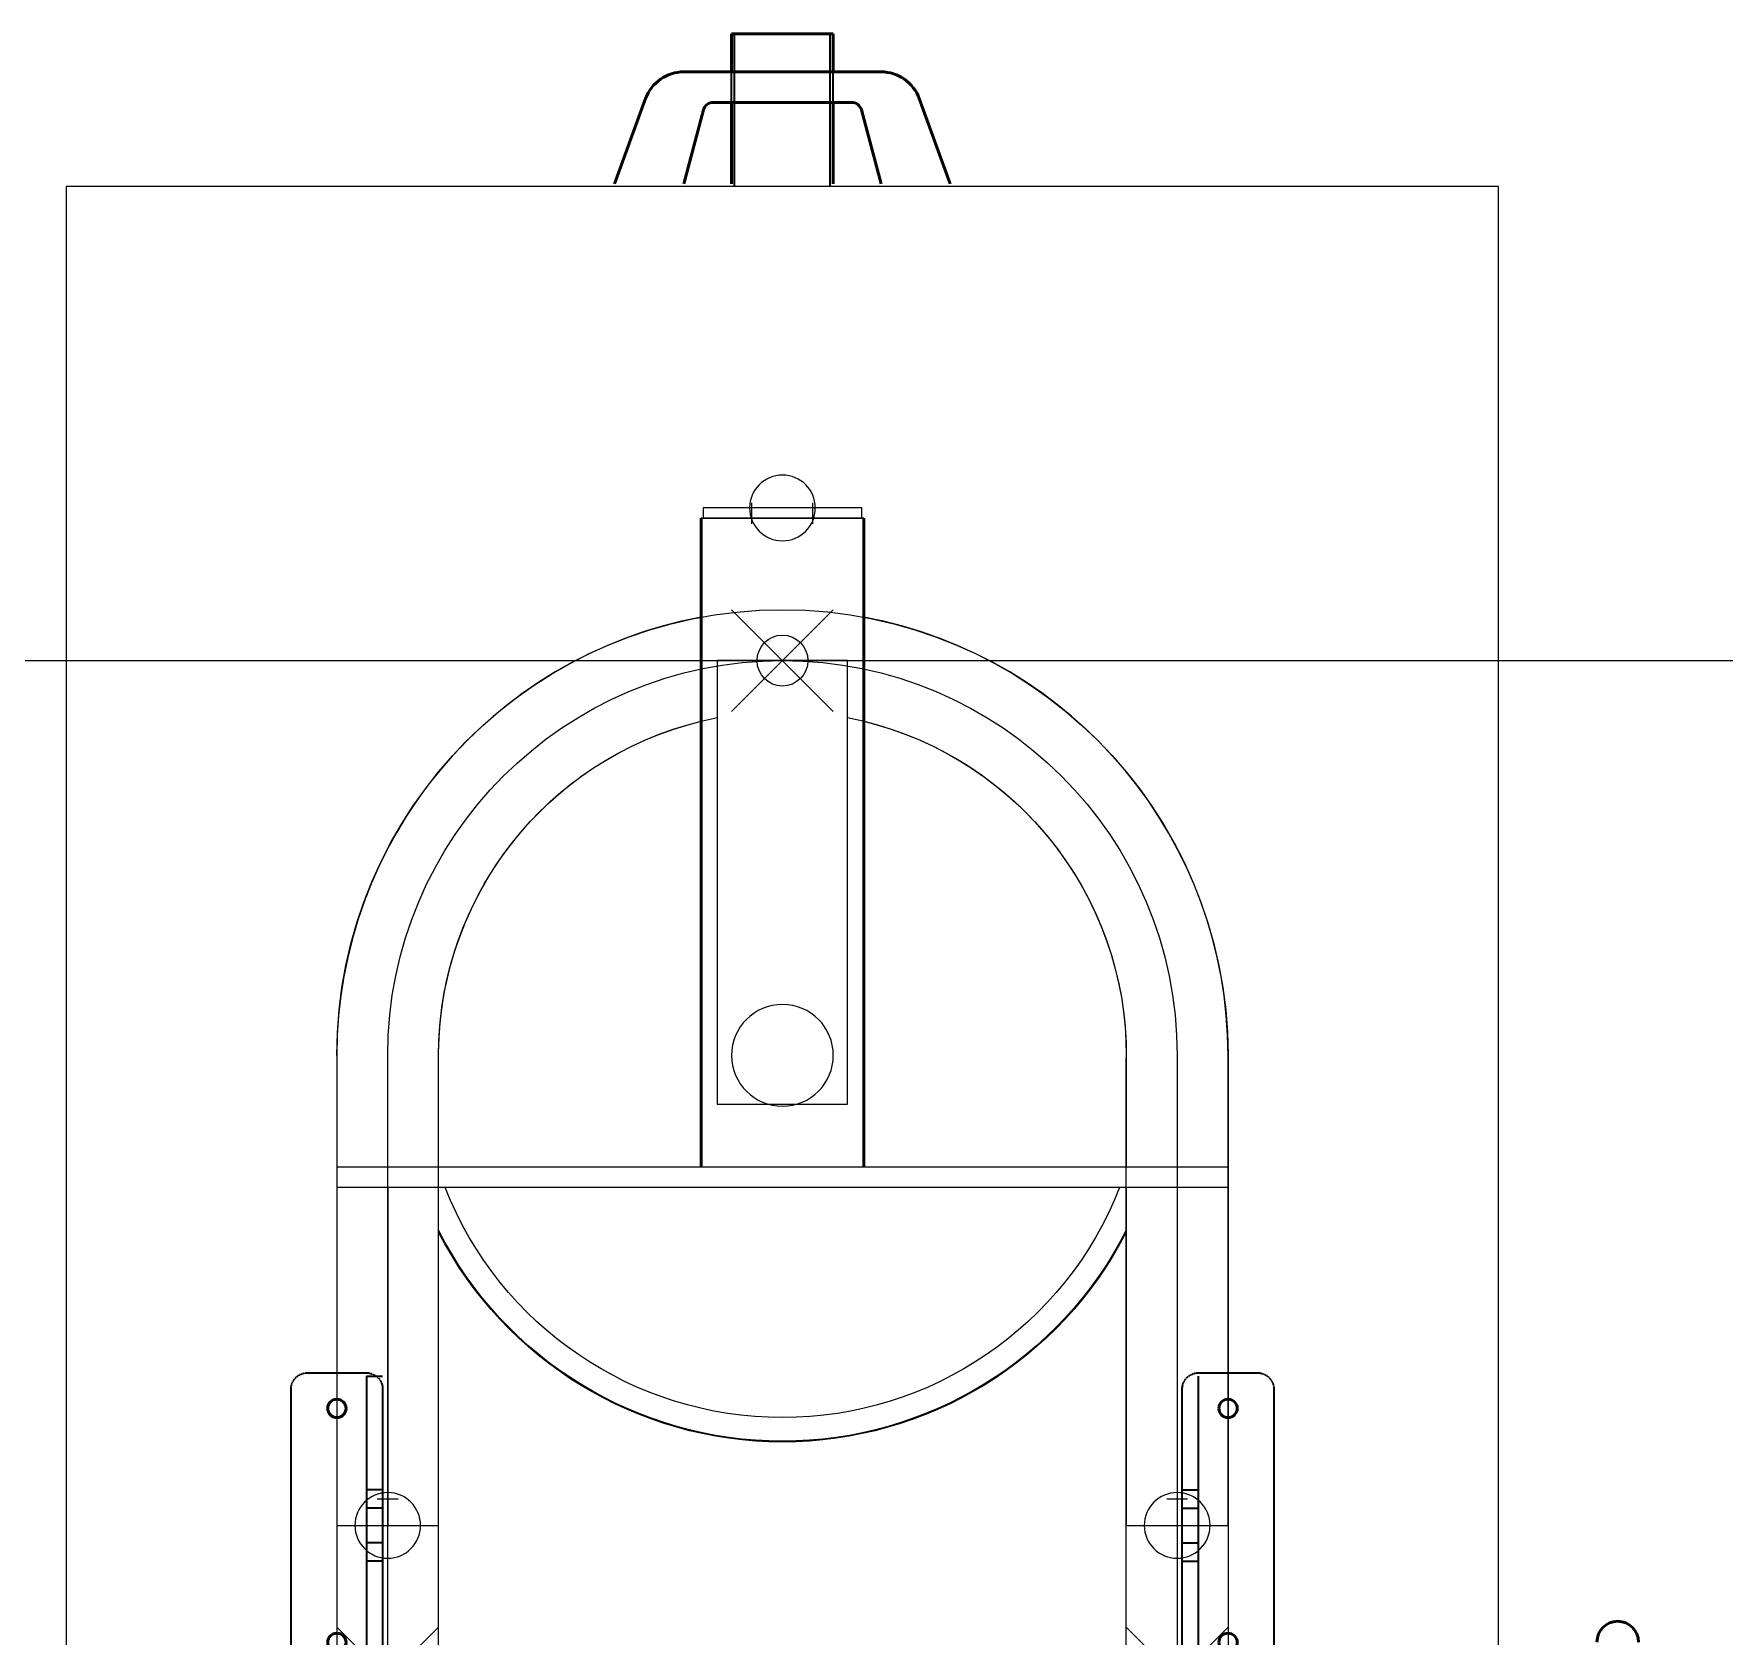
# Model space of a CAD drawing. Extents: x -3873 to 164127, y 7129 to 96529.
# Drawn here: x 79554 to 80384, y 68930 to 69717 of the extents above; entities that cross this region are included whole.
import ezdxf

# ---------------------------------------------------------------- set-up
doc = ezdxf.new("R2010")
doc.units = 0
doc.header["$PDMODE"] = 35
doc.header["$PDSIZE"] = 25
doc.linetypes.add('DASHED', pattern=[0.2068, 0.1655, -0.0413])
doc.layers.get('0').update_dxf_attribs({"linetype": 'CONTINUOUS'})
for name, color, linetype, lineweight in [('Hidden (ISO)', 7, 'DASHED', 35), ('LAYOUT Kromeka', 1, 'CONTINUOUS', 5), ('Visible (ISO)', 7, 'CONTINUOUS', 50)]:
    doc.layers.add(name, color=color, linetype=linetype, lineweight=lineweight)
doc.layers.add('LAYOUT-AIRCHILLER', color=2, linetype='CONTINUOUS')

# ---------------------------------------------------------------- blocks, each defined once
blk = doc.blocks.new('*U257')
at = {"ltscale": 10}
for p, q in [((194, 219), (500, 219)), ((500, 219), (500, 169)), ((500, 169), (192.76, 169)), ((0, -32), (0, 32)), ((0, 32), (218, 32)), ((218, 32), (218, -32)), ((218, -32), (0, -32)), ((500, -169), (195.24, -169)), ((500, -219), (500, -169)), ((194, -219), (500, -219))]:
    blk.add_line(p, q, dxfattribs=at)
blk.add_lwpolyline([(500, 194), (194, 194, 1), (194, -194), (500, -194)], format="xyb", dxfattribs=at)
for radius, start, end in [(219, 89.99999, 269.98424), (169, 90.41888, 169.08553), (189.6, 296.95659, 63.04345), (169, 190.91452, 270.42014)]:
    blk.add_arc((194, 0), radius, start, end, dxfattribs=at)
at = {"color": 5, "ltscale": 10}
for p in [(500, 194), (0, 0), (500, -194)]:
    blk.add_point(p, dxfattribs=at)
blk = doc.blocks.new('kose makarasi-388-180-ARA-ust')
at = {"color": 1, "ltscale": 25}
for p, q in [((55, -219), (55, 219)), ((65.01, -219), (65.01, 219))]:
    blk.add_line(p, q, dxfattribs=at)
at = {"color": 7, "ltscale": 25}
for p, q in [((218, 199.15), (218, 188.85)), ((-261.27, 14.97), (-271.57, 14.97)), ((-261.27, -14.97), (-271.57, -14.97)), ((218, -188.85), (218, -199.15))]:
    blk.add_line(p, q, dxfattribs=at)
at = {"color": 1, "ltscale": 25}
for points in [[(-215.32, 40, -0.361383), (0, 219), (231, 219), (231, 169), (65.01, 169)], [(55, 169), (0, 169, 0.345836), (-164.2, 40, 0.345836)], [(231, -219), (0, -219, -0.361383), (-215.32, -40, -0.361383)], [(-164.2, -40, 0.345836), (0, -169), (55, -169)]]:
    blk.add_lwpolyline(points, format="xyb", dxfattribs=at)
at = {"color": 2, "ltscale": 25}
blk.add_lwpolyline([(55, 194), (0, 194, 1), (0, -194), (55, -194)], format="xyb", dxfattribs=at)
for points in [[(65.01, 194), (231, 194)], [(65.01, -194), (231, -194)]]:
    blk.add_lwpolyline(points, dxfattribs=at)
at = {"color": 1, "ltscale": 25}
blk.add_lwpolyline([(-264, -39), (-269, -39), (-269, 39), (-264, 39)], close=True, dxfattribs=at)
for points in [[(55, -40), (-264, -40), (-264, 40), (55, 40)], [(65.01, -169), (231, -169), (231, -219)]]:
    blk.add_lwpolyline(points, dxfattribs=at)
for centre, radius in [((231, 194, -1), 16.15), ((0, 0), 25), ((-269, 0, -1), 16.15), ((231, -194, -1), 16.15)]:
    blk.add_circle(centre, radius, dxfattribs=at)
for radius, start, end in [(190, 297.19282, 62.80718), (178, 291.42003, 68.57997)]:
    blk.add_arc((0, 0), radius, start, end, dxfattribs=at)
at = {"layer": 'Visible (ISO)'}
for p, q in [((-264, 40), (55, 40)), ((-264, -40), (55, -40))]:
    blk.add_line(p, q, dxfattribs=at)
blk = doc.blocks.new('spray cabini')
at = {"color": 0, "ltscale": 25, "elevation": 0}
blk.add_lwpolyline([(-352, 388.76), (-352, 426.7), (352, 426.7), (352, -427), (-352, -427), (-352, 370.06)], dxfattribs=at)
at = {"layer": 'Hidden (ISO)', "color": 0}
for p, q in [((-204.5, 158.59), (-204.5, 303.41)), ((204.5, 303.41), (204.5, 158.59)), ((-241.5, 298), (-241.5, 164)), ((-196.5, 164), (-196.5, 298)), ((196.5, 298), (196.5, 164)), ((241.5, 164), (241.5, 298)), ((-196.5, 248.5), (-204.5, 248.5)), ((196.5, 248.5), (204.5, 248.5)), ((-196.5, 239.5), (-204.5, 239.5)), ((196.5, 239.5), (204.5, 239.5)), ((-196.5, 222.5), (-204.5, 222.5)), ((196.5, 222.5), (204.5, 222.5)), ((-196.5, 213.5), (-204.5, 213.5)), ((196.5, 213.5), (204.5, 213.5)), ((-204.5, 157.59), (-204.5, 158.59)), ((204.5, 158.59), (204.5, 157.59)), ((-233.5, 156), (-204.5, 156)), ((-204.5, 157.59), (-196.5, 157.59)), ((204.5, 156), (233.5, 156)), ((-23.5, -427), (-23.5, -502)), ((23.5, -427), (23.5, -502)), ((-25, -468.3), (-25, -483.3)), ((25, -468.3), (25, -483.3))]:
    blk.add_line(p, q, dxfattribs=at)
for centre, start, end in [((-233.5, 164), 180, 270), ((-204.5, 164), 270, 0), ((204.5, 164), 180, 270), ((233.5, 164), 270, 0)]:
    blk.add_arc(centre, 8, start, end, dxfattribs=at)
at = {"layer": 'Visible (ISO)', "color": 0}
for p, q in [((-82.5, -428.3), (-67.27, -470.14)), ((-38.78, -464.6), (-48.5, -428.3)), ((-25, -428.3), (-25, -468.3)), ((25, -428.3), (25, -468.3)), ((48.5, -428.3), (38.78, -464.6)), ((82.5, -428.3), (67.27, -470.14)), ((33.95, -468.3), (-33.95, -468.3)), ((-48.48, -483.3), (48.48, -483.3)), ((-25, -483.3), (-25, -502)), ((25, -483.3), (25, -502)), ((25, -502), (-25, -502))]:
    blk.add_line(p, q, dxfattribs=at)
for centre in [(-219, 288.5), (219, 288.5), (-219, 173.5), (219, 173.5)]:
    blk.add_circle(centre, 4.5, dxfattribs=at)
for centre, radius, start, end in [((410.5, 288.31), 10.2, 180, 0), ((-33.95, -463.3), 5, 195, 270), ((33.95, -463.3), 5, 270, 345), ((-48.48, -463.3), 20, 200, 270), ((48.48, -463.3), 20, 270, 340)]:
    blk.add_arc(centre, radius, start, end, dxfattribs=at)
at = {"layer": 'LAYOUT-AIRCHILLER', "color": 0, "rotation": 90}
blk.add_blockref('kose makarasi-388-180-ARA-ust', (0, 0), dxfattribs=at)

msp = doc.modelspace()

# ---------------------------------------------------------------- linework, layer by layer
at = {"layer": 'LAYOUT Kromeka', "color": 4, "ltscale": 20}
msp.add_line((75966.83, 69409.02), (81066.83, 69409.02), dxfattribs=at)

# ---------------------------------------------------------------- block references
at = {"color": 1, "linetype": 'Continuous', "lineweight": 9, "xscale": -1, "rotation": 180}
msp.add_blockref('spray cabini', (79921.62, 69215.02), dxfattribs=at)
at = {"layer": 'LAYOUT Kromeka', "ltscale": 20, "xscale": -1, "rotation": 90}
msp.add_blockref('*U257', (79921.62, 69409.02), dxfattribs=at)

doc.saveas('drawing.dxf')
